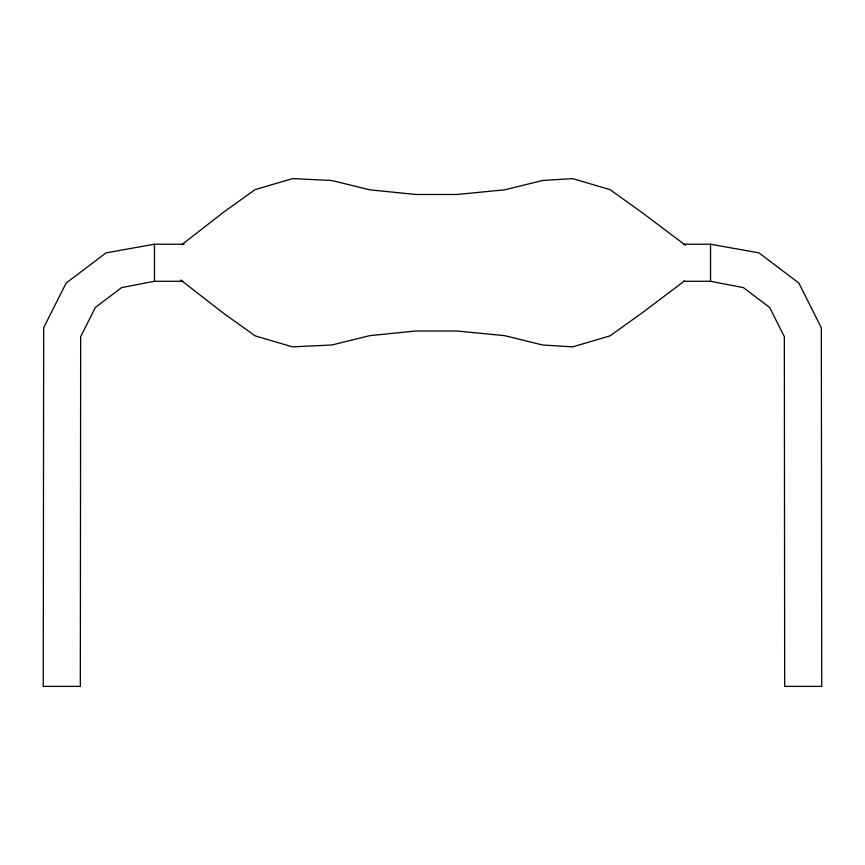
<?xml version="1.0" encoding="UTF-8"?>
<svg xmlns="http://www.w3.org/2000/svg" width="865" height="865" viewBox="0 0 865 865"><rect width="100%" height="100%" fill="white"/><g stroke="black" fill="none" stroke-linecap="round" stroke-linejoin="round"><path stroke-width="1.3" d="M181.791 244.665L223.386 212.336L255.11 189.63L292.543 178.612L331.857 180.493L369.658 189.813L415.816 194.495L456.742 194.495L504.76 189.813L542.56 180.493L572.608 178.612L610.03 189.63L641.765 212.336L685.491 245.26M684.42 281.028L641.765 313.152L610.03 335.858L572.608 346.876L542.56 344.984L504.76 335.674L456.742 330.981L415.816 330.981L369.658 335.674L331.857 344.984L292.543 346.876L255.11 335.858L223.386 313.152L180.72 279.99M182.807 281.276L154.467 281.276L121.543 287.634L95.399 307.41L80.661 336.69L80.326 686.388L43.25 686.388L43.672 327.738L66.162 283.039L106.06 252.861L154.467 244.211L184.159 244.211M683.545 244.211L710.533 244.211L758.94 252.861L798.838 283.039L821.328 327.738L821.75 686.388L784.674 686.388L784.339 336.69L769.601 307.41L743.457 287.634L710.533 281.276L683.545 281.276M710.533 244.211L710.533 281.276M154.467 244.211L154.467 281.276"/></g></svg>
